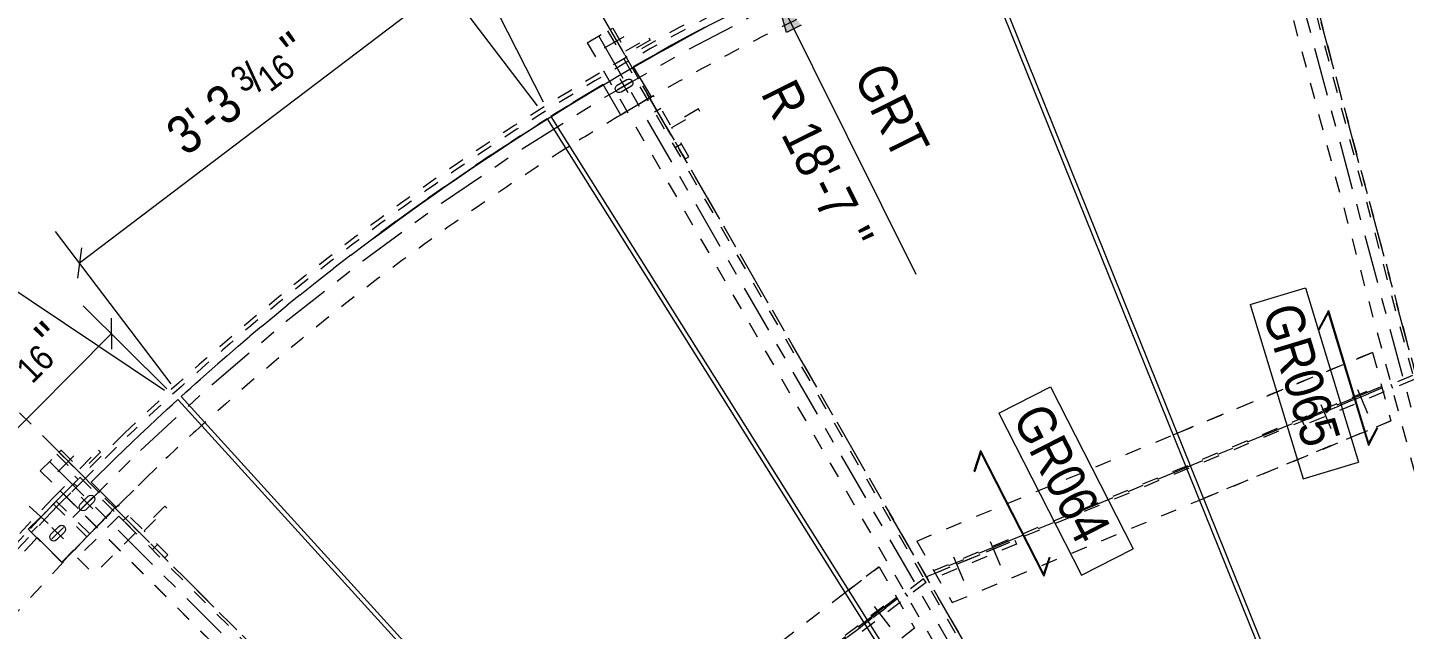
# Model space of a CAD drawing. Header units: millimetres. Extents: x -16923 to 12967, y -5402 to 13813.
# Drawn here: x -4141 to -1161, y 3689 to 4992 of the extents above; entities that cross this region are included whole.
import ezdxf

# ---------------------------------------------------------------- set-up
doc = ezdxf.new("R2010")
doc.units = ezdxf.units.MM
doc.header["$LTSCALE"] = 35
for name, pattern in [('XKITLINE00', [0]), ('XKITLINE01', [4, 1, -1, 1, -1]), ('XKITLINE02', [4, 2, -2]), ('XKITLINE03', [6, 3, -1, 1, -1])]:
    doc.linetypes.add(name, pattern=pattern)
for name, color, linetype, lineweight in [('Bolt', 3, 'Continuous', 0), ('Dimension', 7, 'Continuous', 0), ('Grid', 1, 'Continuous', 0), ('Part', 2, 'Continuous', 0), ('Part mark', 3, 'Continuous', 0), ('Text', 3, 'Continuous', 0)]:
    doc.layers.add(name, color=color, linetype=linetype, lineweight=lineweight)
doc.styles.add('ARIAL', font='arial.ttf')

msp = doc.modelspace()

# ---------------------------------------------------------------- hatches: boundary and pattern name
at = {"layer": 'Dimension'}
msp.add_hatch(color=7, dxfattribs=at).paths.add_polyline_path([(-2497.734256, 4981.512028), (-2522.395437, 5070.086429), (-2466.641124, 4996.976546)], flags=17)

# ---------------------------------------------------------------- linework, layer by layer
at = {"layer": 'Bolt', "color": 8, "linetype": 'XKITLINE00', "lineweight": 0}
for p, q in [((-2850.314509, 4971.814599), (-2892.933783, 4947.20835)), ((-2868.573925, 4858.713855), (-2868.351113, 4862.113332)), ((-2867.478855, 4855.487892), (-2868.573925, 4858.713855)), ((-2868.351113, 4862.113332), (-2866.844336, 4865.168771)), ((-2866.844336, 4865.168771), (-2864.282996, 4867.415002)), ((-2834.483287, 4874.537892), (-2864.729224, 4857.075393)), ((-2864.282996, 4867.415002), (-2843.660766, 4879.321252)), ((-2840.875006, 4850.683674), (-2858.337506, 4880.929611)), ((-2834.929516, 4864.198283), (-2855.551746, 4852.292033)), ((-2843.660766, 4879.321252), (-2840.434803, 4880.416322)), ((-2840.434803, 4880.416322), (-2837.035326, 4880.19351)), ((-2837.035326, 4880.19351), (-2833.979887, 4878.686732)), ((-2832.368176, 4866.444514), (-2834.929516, 4864.198283)), ((-2833.979887, 4878.686732), (-2831.733657, 4876.125392)), ((-2830.861398, 4869.499953), (-2832.368176, 4866.444514)), ((-2831.733657, 4876.125392), (-2830.638586, 4872.89943)), ((-2830.638586, 4872.89943), (-2830.861398, 4869.499953)), ((-2865.232624, 4852.926552), (-2867.478855, 4855.487892)), ((-2862.177185, 4851.419775), (-2865.232624, 4852.926552)), ((-2858.777709, 4851.196963), (-2862.177185, 4851.419775)), ((-2855.551746, 4852.292033), (-2858.777709, 4851.196963)), ((-4039.99274, 4064.688452), (-4074.791225, 4029.889954)), ((-4026.445859, 3960.21647), (-4009.607878, 3977.05445)), ((-3999.505091, 3950.113682), (-4024.200794, 3974.809386)), ((-3999.505091, 3974.809386), (-4024.200794, 3950.113682)), ((-3997.260026, 3964.706598), (-4014.098007, 3947.868618)), ((-4009.607878, 3977.05445), (-4006.775263, 3978.947147)), ((-4006.775263, 3978.947147), (-4003.433952, 3979.611777)), ((-4003.433952, 3979.611777), (-4000.092642, 3978.947147)), ((-4000.092642, 3978.947147), (-3997.260026, 3977.05445)), ((-3997.260026, 3977.05445), (-3995.367329, 3974.221834)), ((-3995.367329, 3967.539214), (-3997.260026, 3964.706598)), ((-3995.367329, 3974.221834), (-3994.7027, 3970.880524)), ((-3994.7027, 3970.880524), (-3995.367329, 3967.539214)), ((-4096.221093, 3917.793467), (-4136.802926, 3955.744835)), ((-4029.003185, 3954.042544), (-4028.338556, 3957.383854)), ((-4028.338556, 3950.701234), (-4029.003185, 3954.042544)), ((-4028.338556, 3957.383854), (-4026.445859, 3960.21647)), ((-4026.445859, 3947.868618), (-4028.338556, 3950.701234)), ((-4023.613243, 3945.975921), (-4026.445859, 3947.868618)), ((-4020.271933, 3945.311291), (-4023.613243, 3945.975921)), ((-4016.930622, 3945.975921), (-4020.271933, 3945.311291)), ((-4014.098007, 3947.868618), (-4016.930622, 3945.975921)), ((-4089.943776, 3894.742371), (-4073.112721, 3911.587273)), ((-4062.998856, 3884.650662), (-4087.704713, 3909.336209)), ((-4063.009011, 3909.346364), (-4087.694558, 3884.640507)), ((-4073.112721, 3911.587273), (-4070.280884, 3913.481135)), ((-4070.280884, 3913.481135), (-4066.939847, 3914.147138)), ((-4066.939847, 3914.147138), (-4063.598264, 3913.483883)), ((-4063.598264, 3913.483883), (-4060.76487, 3911.592351)), ((-4060.76487, 3911.592351), (-4058.871008, 3908.760513)), ((-4058.871008, 3908.760513), (-4058.205005, 3905.419477)), ((-4058.205005, 3905.419477), (-4058.86826, 3902.077894)), ((-4092.498564, 3888.567394), (-4091.835308, 3891.908977)), ((-4091.832561, 3885.226357), (-4092.498564, 3888.567394)), ((-4091.835308, 3891.908977), (-4089.943776, 3894.742371)), ((-4089.938699, 3882.39452), (-4091.832561, 3885.226357)), ((-4087.105305, 3880.502988), (-4089.938699, 3882.39452)), ((-4083.763722, 3879.839732), (-4087.105305, 3880.502988)), ((-4080.422685, 3880.505735), (-4083.763722, 3879.839732)), ((-4077.590848, 3882.399597), (-4080.422685, 3880.505735)), ((-4060.759793, 3899.2445), (-4077.590848, 3882.399597)), ((-4058.86826, 3902.077894), (-4060.759793, 3899.2445))]:
    msp.add_line(p, q, dxfattribs=at)
at = {"layer": 'Bolt', "color": 8, "linetype": 'XKITLINE02', "lineweight": 0}
for p, q in [((-2769.747736, 4816.615719), (-2783.591983, 4808.622739)), ((-2725.297735, 4739.626059), (-2739.141983, 4731.633079)), ((-1262.189729, 4208.206022), (-1240.926881, 4156.872965)), ((-1341.389301, 4175.400485), (-1320.126452, 4124.067428)), ((-3921.983986, 3935.615658), (-3933.28995, 3924.309694)), ((-2057.203849, 3878.900392), (-2035.941001, 3827.567334)), ((-3859.122193, 3872.753864), (-3870.428156, 3861.447901)), ((-2136.403421, 3846.094855), (-2115.140572, 3794.761798)), ((-2308.345521, 3738.136138), (-2274.521214, 3694.055443))]:
    msp.add_line(p, q, dxfattribs=at)
at = {"layer": 'Dimension', "color": 7, "linetype": 'XKITLINE00', "lineweight": 0}
for p, q in [((-3023.701808, 4830.686286), (-3213.663211, 5202.957767)), ((-3037.049669, 4822.396825), (-3287.273269, 5151.956842)), ((-4028.070443, 4482.234021), (-3235.614289, 5083.918758)), ((-2497.734256, 4981.512028), (-2522.395437, 5070.086429)), ((-2522.395437, 5070.086429), (-2217.809391, 4457.682345)), ((-2466.641124, 4996.976546), (-2497.734256, 4981.512028)), ((-3844.368984, 4205.754759), (-4414.080562, 4586.761909)), ((-3829.439843, 4220.625189), (-4079.729423, 4550.272105)), ((-4023.550726, 4515.263721), (-4032.59016, 4449.204321)), ((-3838.836683, 4209.700799), (-4019.97004, 4389.209027)), ((-3959.442423, 4362.412749), (-3959.141974, 4295.738425)), ((-4387.115523, 3897.379081), (-3959.292198, 4329.075587))]:
    msp.add_line(p, q, dxfattribs=at)
msp.add_arc((0, -1.469831), 5664.2, 106.094410831, 126.793531256, dxfattribs=at)
at = {"layer": 'Dimension', "color": 3}
for p in [(-4028.070443, 4482.234021), (-3959.292198, 4329.075587)]:
    msp.add_point(p, dxfattribs=at)
at = {"layer": 'Grid', "color": 1, "linetype": 'XKITLINE03', "lineweight": 0}
for p, q in [((45.293333, -169.03702), (-1665.358205, 6215.201433)), ((87.5, -151.554446), (-3217.224999, 5572.39716)), ((123.743687, -123.743687), (-4549.843228, 4549.843228))]:
    msp.add_line(p, q, dxfattribs=at)
at = {"layer": 'Part', "color": 8, "linetype": 'XKITLINE01', "lineweight": 0}
for p, q in [((-1545.85801, 5548.409992), (-883.488739, 3076.414217)), ((-1496.788978, 5561.557999), (-804.875084, 2979.300192)), ((-1472.330646, 5494.812777), (-828.286078, 3091.205726)), ((-2929.218352, 4959.255012), (-2879.725, 4987.830012)), ((-2885.224261, 4984.655012), (-1548.549262, 2669.465998)), ((-2879.725, 4987.830012), (-2874.225739, 4991.005012)), ((-2879.725, 4987.830012), (-2847.975, 4932.837399)), ((-2847.975, 4932.837399), (-2879.725, 4987.830012)), ((-2874.225739, 4991.005012), (-2845.650739, 4941.51166)), ((-2929.218352, 4959.255012), (-2893.941225, 4898.153236)), ((-2792.982387, 4964.587399), (-2847.975, 4932.837399)), ((-2845.650739, 4941.51166), (-2796.157387, 4970.08666)), ((-2796.157387, 4970.08666), (-2792.982387, 4964.587399)), ((-2847.975, 4932.837399), (-2844.336028, 4926.534515)), ((-2844.336028, 4926.534515), (-1600.114903, 2771.48031)), ((-2893.941225, 4898.153236), (-1649.608255, 2742.90531)), ((-2785.622983, 4844.112456), (-2793.871875, 4839.349956)), ((-2793.871875, 4839.349956), (-2717.671875, 4707.367685)), ((-2749.110483, 4780.870951), (-2785.622983, 4844.112456)), ((-2688.618608, 4815.795951), (-2749.110483, 4780.870951)), ((-2745.935483, 4775.37169), (-2685.443608, 4810.29669)), ((-2685.443608, 4810.29669), (-2688.618608, 4815.795951)), ((-2709.422983, 4712.130185), (-2745.935483, 4775.37169)), ((-2717.671875, 4707.367685), (-2709.422983, 4712.130185)), ((-1652.57618, 4113.516266), (-1229.68125, 4288.685082)), ((-1229.68125, 4288.685082), (-1652.57618, 4113.516266)), ((-1229.68125, 4288.685082), (-1189.896867, 4140.207742)), ((-1143.54915, 4238.445661), (-1381.639198, 4139.825535)), ((-2179.47011, 3816.227965), (-1210.6179, 4217.53969)), ((-2176.267713, 3810.68125), (-1208.960217, 4211.353134)), ((-1139.913657, 4229.668806), (-1378.003705, 4131.048679)), ((-1186.093184, 4210.54062), (-1189.728676, 4219.317475)), ((-3931.167437, 4113.093894), (-4078.827145, 3966.576391)), ((-1661.361533, 4109.877254), (-1652.57618, 4113.516266)), ((-1595.608995, 3972.156276), (-1189.896867, 4140.207742)), ((-1189.896867, 4140.207742), (-1595.608995, 3972.156276)), ((-1378.003702, 4131.04868), (-1381.639195, 4139.825536)), ((-4071.992884, 3959.941747), (-3924.586064, 4106.208319)), ((-2216.297675, 3880.015178), (-1661.361533, 4109.877254)), ((-4112.957303, 4032.134998), (-4072.546151, 4072.546151)), ((-4077.036279, 4068.056023), (-2186.692365, 2177.712109)), ((-4072.546151, 4072.546151), (-4068.056023, 4077.036279)), ((-4072.546151, 4072.546151), (-4027.64487, 4027.64487)), ((-4027.64487, 4027.64487), (-4072.546151, 4072.546151)), ((-4068.056023, 4077.036279), (-4027.64487, 4036.625126)), ((-4027.64487, 4036.625126), (-3987.233718, 4077.036279)), ((-3982.74359, 4072.546151), (-4027.64487, 4027.64487)), ((-3987.233718, 4077.036279), (-3982.74359, 4072.546151)), ((-4112.957303, 4032.134998), (-4069.809627, 3988.987322)), ((-4112.957303, 4032.134998), (-2224.022916, 2143.200611)), ((-4027.64487, 4027.64487), (-4022.483849, 4022.483849)), ((-3860.966117, 4039.64776), (-4005.92836, 3895.806856)), ((-4000.726584, 3900.968394), (-3860.966117, 4039.64776)), ((-4020.204032, 4011.227031), (-4132.264066, 3899.182244)), ((-4085.534841, 3973.217765), (-4038.3508, 4020.534859)), ((-4078.575945, 3966.332528), (-4026.941994, 4017.959454)), ((-4067.325307, 3977.989258), (-4031.606132, 4013.809156)), ((-4040.202703, 4004.70055), (-4033.464743, 3997.968125)), ((-4038.3508, 4020.534859), (-4031.606132, 4013.809156)), ((-4026.941994, 4017.959454), (-4020.204032, 4011.227031)), ((-4022.483849, 4022.483849), (-2263.564881, 2263.564881)), ((-4085.534841, 3973.217765), (-4196.346241, 3854.984835)), ((-4078.763123, 3966.514239), (-4084.712741, 3960.166149)), ((-4084.259482, 3960.649765), (-4078.575945, 3966.332528)), ((-4005.92836, 3895.806856), (-4078.827145, 3966.576391)), ((-4078.685974, 3966.596555), (-4078.763123, 3966.514239)), ((-4078.685974, 3966.596555), (-4078.763123, 3966.514239)), ((-4078.685974, 3966.596555), (-4067.325307, 3977.989258)), ((-4069.809627, 3988.987322), (-4063.074429, 3982.252123)), ((-4063.074429, 3982.252123), (-4063.051907, 3982.229602)), ((-4063.051907, 3982.229602), (-2302.889043, 2222.066738)), ((-3990.970954, 3910.251277), (-4062.842547, 3982.063786)), ((-4062.81811, 3982.08822), (-4056.080148, 3975.355797)), ((-4056.081364, 3975.354581), (-3990.947733, 3910.274494)), ((-2139.440149, 3746.894037), (-1604.394724, 3968.517108)), ((-1604.394724, 3968.517108), (-1595.608995, 3972.156276)), ((-4267.2, 3763.316665), (-4084.882428, 3960.331589)), ((-4257.675, 3759.585664), (-4078.060127, 3953.680015)), ((-4138.9988, 3905.917894), (-4084.259482, 3960.649765)), ((-4084.712741, 3960.166149), (-4110.285855, 3932.880291)), ((-4084.882428, 3960.331589), (-4012.111211, 3889.381458)), ((-3942.766041, 3933.785785), (-4032.568602, 3843.983224)), ((-3944.434978, 3958.066649), (-3951.17017, 3951.331457)), ((-3951.17017, 3951.331457), (-3843.407097, 3843.568383)), ((-3892.798506, 3906.430176), (-3944.434978, 3958.066649)), ((-3942.766041, 3933.785785), (-3906.845016, 3897.86476)), ((-3843.407097, 3955.821585), (-3892.798506, 3906.430176)), ((-3888.308378, 3901.940048), (-3838.916969, 3951.331457)), ((-3838.916969, 3951.331457), (-3843.407097, 3955.821585)), ((-4110.285855, 3932.880291), (-4189.396461, 3848.471296)), ((-4137.221642, 3904.140494), (-4138.9988, 3905.917894)), ((-4137.221642, 3904.140494), (-4137.045074, 3903.963903)), ((-4137.045074, 3903.963903), (-4067.161639, 3834.070958)), ((-3990.947733, 3910.274494), (-4067.161639, 3834.070958)), ((-4015.150556, 3886.097099), (-4165.6, 3723.519321)), ((-4012.111211, 3889.381458), (-4015.150556, 3886.097099)), ((-4005.92836, 3895.806856), (-4000.726584, 3900.968394)), ((-3906.845016, 3897.86476), (-3996.647578, 3808.062199)), ((-3836.671905, 3850.303575), (-3888.308378, 3901.940048)), ((-2216.297675, 3880.015178), (-2139.440149, 3746.894037)), ((-2194.245636, 3803.209115), (-2003.579166, 3882.185753)), ((-2003.579166, 3882.185753), (-1999.943673, 3873.408897)), ((-3843.407097, 3843.568383), (-3836.671905, 3850.303575)), ((-1999.943673, 3873.408897), (-2190.610143, 3794.432259)), ((-4032.568602, 3843.983224), (-3996.647578, 3808.062199)), ((-2363.718113, 3773.686252), (-2297.774255, 3824.286754)), ((-2297.774255, 3824.286754), (-2363.718113, 3773.686252)), ((-2297.774255, 3824.286754), (-2220.916728, 3691.165613)), ((-2201.574116, 3798.051829), (-2406.026675, 3641.169862)), ((-2195.790883, 3790.514972), (-2400.243442, 3633.633005)), ((-2195.790883, 3790.514972), (-2201.574116, 3798.051829)), ((-2190.610143, 3794.432259), (-2194.245636, 3803.209115)), ((-3092.918944, 3122.104777), (-2260.94669, 3760.499541)), ((-3088.390071, 3117.575903), (-2257.744293, 3754.952826)), ((-2371.295218, 3767.872135), (-2989.858908, 3293.231522)), ((-2363.718113, 3773.686252), (-2371.295218, 3767.872135)), ((-2235.446141, 3760.086422), (-2241.229375, 3767.623279)), ((-2220.916728, 3691.165613), (-2282.322721, 3644.047138))]:
    msp.add_line(p, q, dxfattribs=at)
at = {"layer": 'Part', "color": 8, "linetype": 'XKITLINE03', "lineweight": 0}
for p, q in [((-1518.25668, 5555.805746), (-826.342786, 2973.547938)), ((-2708.278966, 4945.861904), (-2521.45314, 5043.667589)), ((-2904.471676, 4973.542512), (-1567.796676, 2658.353498)), ((-2891.316604, 4841.138153), (-2708.278966, 4945.861904)), ((-3070.31, 4729.642837), (-2891.316604, 4841.138153)), ((-3245.008754, 4611.531929), (-3070.31, 4729.642837)), ((-3415.168475, 4486.970657), (-3245.008754, 4611.531929)), ((-3580.551124, 4356.133275), (-3415.168475, 4486.970657)), ((-3740.925342, 4219.202813), (-3580.551124, 4356.133275)), ((-3896.066777, 4076.370827), (-3740.925342, 4219.202813)), ((-1209.789058, 4214.446412), (-2177.868912, 3813.454607)), ((-4042.377753, 3931.191623), (-3896.066777, 4076.370827)), ((-4092.751727, 4052.340575), (-2202.407814, 2161.996661)), ((-2259.345492, 3757.726183), (-3090.654508, 3119.84034))]:
    msp.add_line(p, q, dxfattribs=at)
at = {"layer": 'Part', "color": 2, "linetype": 'XKITLINE00', "lineweight": 0}
for p, q in [((-2121.596272, 5251.925613), (-1171.881147, 2895.257364)), ((-2112.721984, 5255.335114), (-1163.146103, 2899.03059)), ((-2674.277907, 4993.119728), (-2715.059326, 4971.062198)), ((-2746.674174, 4953.66401), (-2778.177541, 4936.064767)), ((-2715.059326, 4971.062198), (-2746.674174, 4953.66401)), ((-2809.568149, 4918.265182), (-2829.659889, 4906.710034)), ((-2778.177541, 4936.064767), (-2809.568149, 4918.265182)), ((-2829.659889, 4906.710034), (-2790.84655, 4841.732858)), ((-2895.025033, 4868.453034), (-2916.637513, 4855.536038)), ((-2856.908683, 4802.271797), (-2895.025033, 4868.453034)), ((-2971.758717, 4822.008635), (-2959.689162, 4829.414489)), ((-2938.192365, 4842.523104), (-2959.689162, 4829.414489)), ((-2916.637513, 4855.536038), (-2938.192365, 4842.523104)), ((-2790.84655, 4841.732858), (-2856.908683, 4802.271797)), ((-2995.801509, 4807.041213), (-3007.793554, 4799.510535)), ((-3007.793554, 4799.510535), (-1656.935758, 2647.988149)), ((-2983.79624, 4814.55083), (-2995.801509, 4807.041213)), ((-2971.758717, 4822.008635), (-2983.79624, 4814.55083)), ((-3073.62064, 4757.714864), (-3054.424828, 4770.061191)), ((-3054.424828, 4770.061191), (-3035.179422, 4782.330066)), ((-3015.926055, 4794.587108), (-3035.179422, 4782.330066)), ((-3035.179422, 4782.330066), (-3015.884732, 4794.52129)), ((-3015.926055, 4794.587108), (-1664.866956, 2642.731312)), ((-3116.033197, 4730.045569), (-3094.85784, 4743.927614)), ((-3073.62064, 4757.714864), (-3094.85784, 4743.927614)), ((-3137.14629, 4716.069008), (-3171.07377, 4693.323399)), ((-3137.14629, 4716.069008), (-3116.033197, 4730.045569)), ((-3204.836342, 4670.333721), (-3171.07377, 4693.323399)), ((-3238.43225, 4647.101167), (-3204.836342, 4670.333721)), ((-3308.168242, 4597.718441), (-3273.393371, 4622.541311)), ((-3238.43225, 4647.101167), (-3273.393371, 4622.541311)), ((-3342.754884, 4572.633968), (-3308.168242, 4597.718441)), ((-3342.754884, 4572.633968), (-3375.683267, 4548.379244)), ((-3408.43567, 4523.887405), (-3375.683267, 4548.379244)), ((-3441.010383, 4499.159726), (-3408.43567, 4523.887405)), ((-3514.202266, 4442.226084), (-3477.722835, 4470.842686)), ((-3441.010383, 4499.159726), (-3477.722835, 4470.842686)), ((-3550.446233, 4413.311835), (-3514.202266, 4442.226084)), ((-3550.446233, 4413.311835), (-3578.490782, 4390.602833)), ((-3606.390088, 4367.715627), (-3578.490782, 4390.602833)), ((-3634.143021, 4344.651147), (-3606.390088, 4367.715627)), ((-1325.206483, 4379.130359), (-1347.491761, 4337.4604)), ((-1325.719932, 4373.92939), (-1345.728133, 4336.517204)), ((-1325.719932, 4373.92939), (-1238.700033, 4086.82743)), ((-1325.206483, 4379.130359), (-1238.186584, 4092.028399)), ((-3684.477208, 4302.047945), (-3659.372116, 4323.422799)), ((-3634.143021, 4344.651147), (-3659.372116, 4323.422799)), ((-1347.491761, 4337.4604), (-1345.728133, 4336.517204)), ((-3709.457446, 4280.52731), (-3684.477208, 4302.047945)), ((-3747.365795, 4247.38011), (-3728.448455, 4263.995835)), ((-3709.457446, 4280.52731), (-3728.448455, 4263.995835)), ((-3766.209093, 4230.680463), (-3747.365795, 4247.38011)), ((-3797.801632, 4202.280171), (-3808.274907, 4192.749654)), ((-3797.801632, 4202.280171), (-3787.31162, 4211.792294)), ((-3787.31162, 4211.792294), (-3776.780708, 4221.259116)), ((-3776.780708, 4221.259116), (-3766.209093, 4230.680463)), ((-3838.204978, 4165.476762), (-3826.765234, 4175.914828)), ((-3826.765234, 4175.914828), (-3815.269042, 4186.30462)), ((-3815.275525, 4186.297868), (-3826.765234, 4175.914828)), ((-3815.269042, 4186.30462), (-3815.275525, 4186.297868)), ((-3813.976675, 4185.063835), (-3815.275525, 4186.297868)), ((-3813.976675, 4185.063835), (-3815.269042, 4186.30462)), ((-3813.976675, 4185.063835), (-2105.966658, 2307.375055)), ((-3808.274907, 4192.749654), (-2098.617338, 2313.671061)), ((-3860.933512, 4144.436515), (-3878.938837, 4127.589492)), ((-3849.594491, 4154.98391), (-3860.933512, 4144.436515)), ((-3849.594491, 4154.98391), (-3838.204978, 4165.476762)), ((-3896.870658, 4110.664253), (-3878.938837, 4127.589492)), ((-1218.691825, 4124.239616), (-1238.700033, 4086.82743)), ((-1220.455453, 4125.182812), (-1238.186584, 4092.028399)), ((-1220.455453, 4125.182812), (-1218.691825, 4124.239616)), ((-3932.168264, 4076.912366), (-3914.728635, 4093.661118)), ((-3914.728635, 4093.661118), (-3896.870658, 4110.664253)), ((-3949.536232, 4060.089315), (-3966.832225, 4043.192274)), ((-3949.536232, 4060.089315), (-3932.168264, 4076.912366)), ((-2077.889896, 4076.188598), (-2092.464257, 4031.237432)), ((-2077.476582, 4070.978715), (-2090.561757, 4030.620591)), ((-2077.889896, 4076.188598), (-1941.525168, 3808.972091)), ((-2077.476582, 4070.978715), (-1941.111854, 3803.762208)), ((-3966.832225, 4043.192274), (-3988.305108, 4022.012432)), ((-2092.464257, 4031.237432), (-2090.561757, 4030.620591)), ((-3988.305108, 4022.012432), (-4002.943705, 4007.419015)), ((-4002.943705, 4007.419015), (-3949.383949, 3953.903288)), ((-3949.383949, 3953.903288), (-4065.935345, 3833.737352)), ((-4133.322286, 3872.829524), (-4119.636698, 3887.383041)), ((-4119.636698, 3887.383041), (-4065.935345, 3833.737352)), ((-4133.322286, 3872.829524), (-4147.235915, 3857.926374)), ((-1929.929177, 3844.737173), (-1941.525168, 3808.972091)), ((-1928.026677, 3844.120331), (-1941.111854, 3803.762208)), ((-1929.929177, 3844.737173), (-1928.026677, 3844.120331))]:
    msp.add_line(p, q, dxfattribs=at)
at = {"layer": 'Part', "color": 8, "linetype": 'XKITLINE01', "lineweight": 0}
for centre, radius, start, end in [((-0.352881, 0.59102), 5688.935135, 107.988614113, 133.705981229), ((-0.352881, 0.59102), 5679.410135, 107.988614113, 133.705981229), ((-0.352881, 0.59102), 5587.335135, 111.996578456, 120.731718211), ((-0.352881, 0.59102), 5587.335135, 120.748725804, 122.074346997), ((-0.352888, 0.591032), 5587.33512, 120.731718211, 120.748725804), ((-0.352881, 0.59102), 5587.335135, 122.171840049, 132.249603157), ((-0.35288, 0.591019), 5587.335136, 122.074346997, 122.171840049), ((-0.352881, 0.59102), 5587.335135, 132.345992462, 133.705981229), ((-0.352881, 0.59102), 5587.335134, 132.249603157, 132.345992462)]:
    msp.add_arc(centre, radius, start, end, dxfattribs=at)
at = {"layer": 'Part mark', "color": 7, "linetype": 'XKITLINE00', "lineweight": 0}
for p, q in [((-1494.512248, 4391.965073), (-1374.565833, 4428.320536)), ((-1374.565833, 4428.320536), (-1260.251124, 4051.165673)), ((-1494.512248, 4391.965073), (-1380.197539, 4014.81021)), ((-2038.411219, 4156.956267), (-1926.772618, 4213.92718)), ((-1926.772618, 4213.92718), (-1747.635487, 3862.895085)), ((-2038.411219, 4156.956267), (-1859.274089, 3805.924173)), ((-1380.197539, 4014.81021), (-1260.251124, 4051.165673)), ((-1859.274089, 3805.924173), (-1747.635487, 3862.895085))]:
    msp.add_line(p, q, dxfattribs=at)

# ---------------------------------------------------------------- texts
at = {"layer": 'Dimension', "color": 3, "style": 'ARIAL', "width": 0.85}
for s, height, rotation, p in [('"', 83.343747, 37.207879216, (-3549.905044, 4900.22713)), ('/', 66.674999, 37.207879216, (-3640.38897, 4852.454764)), ('16', 55.5624992, 37.207879216, (-3615.549002, 4850.385928)), ('3', 55.562499, 37.207879216, (-3673.450639, 4848.281144)), ("3'-3", 83.3437467, 37.207879216, (-3798.105322, 4711.777185)), ("R 18'-7", 83.3437467, -63.558208214, (-2554.762332, 4849.754258)), ('"', 83.343747, -63.558208214, (-2396.77054, 4532.094207)), ('"', 83.343747, 45.257936237, (-4072.218549, 4277.287202)), ('16', 55.5624992, 45.257936237, (-4130.236012, 4218.744493))]:
    msp.add_text(s, height=height, rotation=rotation, dxfattribs=at).set_placement(p)
at = {"layer": 'Part mark', "color": 3, "style": 'ARIAL', "width": 0.85}
for s, rotation, p in [('GR065', -73.138062548, (-1468.323718, 4377.959328)), ('GR064', -62.962332107, (-2010.160533, 4147.796643))]:
    msp.add_text(s, height=83.3350015, rotation=rotation, dxfattribs=at).set_placement(p)
at = {"layer": 'Text', "color": 3, "style": 'ARIAL', "width": 0.85}
msp.add_text('GRT', height=83.3437467, rotation=-63.604044837, dxfattribs=at).set_placement((-2353.909353, 4886.762718))

doc.saveas('drawing.dxf')
